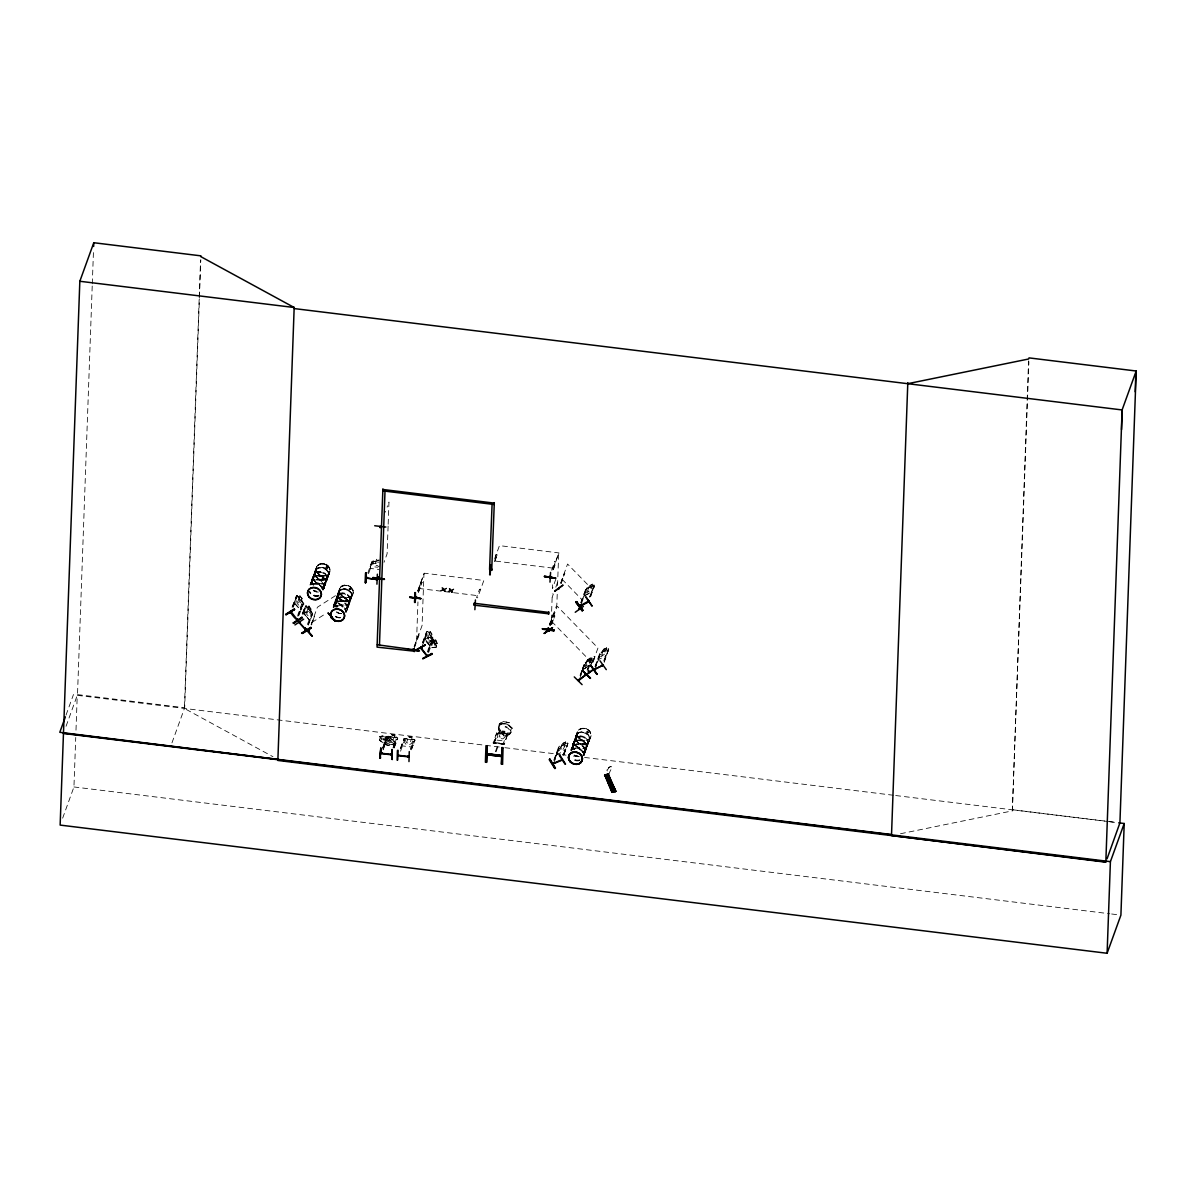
<?xml version="1.0" encoding="UTF-8"?>
<svg xmlns="http://www.w3.org/2000/svg" width="1196" height="1196" viewBox="0 0 1196 1196"><rect width="100%" height="100%" fill="white"/><g stroke="black" fill="none" stroke-linecap="round" stroke-linejoin="round"><path stroke-width="0.75" stroke-dasharray="5 3.75" d="M427.914 631.518L433.371 639.711C432.862 648.247 427.555 645.646 425.043 639.113L425.163 636.332M385.052 744.241L388.102 745.557L395.308 743.105L388.087 745.631C378.818 741.206 374.841 738.067 388.207 736.228L390.763 736.631L391.346 734.568L395.009 735.106L391.346 734.568M379.595 736.766L381.883 738.41L381.046 739.457L384.977 742.492L388.207 743.269L391.077 742.297L390.913 740.488L386.981 737.469L384.738 737.439L382.675 735.63L379.595 736.766L381.703 738.276M395.009 735.002L394.172 737.035C403.515 737.738 381.389 735.66 388.595 736.781L394.261 741.131M388.595 736.885L386.757 736.691L382.6 748.098M384.933 741.819L385.396 743.822L393.992 744.839L395.921 743.135M387.28 738.38L386.278 737.917L387.28 738.38L381.763 753.63M390.658 736.557L388.715 736.93L387.444 740.444L388.73 742.163L392.139 742.567L394.516 741.281L395.786 737.783L394.187 736.93M393.992 744.839L385.501 743.673M396.19 739.442L397.207 739.218L396.19 739.442L393.125 747.919M394.142 747.694L397.745 738.082L396.624 737.229M402.14 743.927L402.589 745.93L411.185 746.947L413.128 745.123L411.2 746.842M400.406 748.846L403.964 738.784L407.866 738.56L405.907 739.038L404.637 742.537L405.922 744.256L409.346 744.674L411.723 743.389L412.994 739.875L411.379 739.038L412.201 737.11L408.554 736.676L407.971 738.739M404.487 740.145L403.486 740.025L404.487 740.145L399.569 754.048M411.529 739.098L413.891 739.382L403.964 738.904M413.397 741.55L414.414 741.326L413.397 741.55L410.931 748.322M62.655 818.154L73.943 786.953L75.737 737.469M75.991 730.143L77.247 695.325L503.008 747.455M66.049 726.271L77.501 694.607L92.227 285.68M92.301 283.811L93.438 252.072M199.149 299.523L184.408 708.451L272.972 756.709M199.209 297.654L200.554 260.309M171.97 742.836L184.677 707.733L199.403 298.806M199.463 296.937L200.808 259.592M370.177 566.47L370.625 568.474L379.162 569.46M370.745 568.429L370.312 566.366L372.001 561.328L376.007 561.298L376.591 559.235L380.238 559.788M373.406 560.804L372.106 561.477M375.903 561.223L373.944 561.597L372.674 565.095L373.959 566.814L377.383 567.233L379.76 565.962M388.102 526.061L387.1 553.808L384.036 562.284M388.162 524.222L388.969 502.021L387.115 507.104M416.567 640.742L417.957 601.902M443.238 589.314C436.779 592.17 446.362 590.405 441.967 587.58L443.821 589.598L446.557 588.148L443.836 589.045M441.668 590.704L443.567 589.673L440.816 590.6M443.223 589.852L441.967 587.58M443.821 589.598L442.864 587.699M444.165 589.404C447.857 594.233 441.13 588.253 446.557 588.148M443.567 589.673L444.538 591.601L443.552 590.211M450.473 590.196C444.03 593.067 453.598 591.302 449.203 588.477L451.056 590.48L453.792 589.03L451.086 589.942M448.904 591.586L450.802 590.555L448.052 591.482M450.458 590.734L449.203 588.477M451.056 590.48L450.1 588.582M451.415 590.301C455.093 595.13 448.365 589.135 453.792 589.03M450.802 590.555L451.789 592.483L450.787 591.093M493.544 742.611L494.337 742.208M493.574 742.118L493.35 743.105L496.699 733.178L497.7 733.298L494.142 742.716M496.699 733.178L497.7 733.641M503.486 743.329C502.933 745.93 502.783 742.073 504.488 743.508M503.262 744.331L503.247 743.359M506.611 734.389L507.612 734.852L506.611 734.389L503.038 744.241M551.326 620.036L551.565 613.055M551.64 611.32L552.268 593.799M552.597 584.784L552.462 588.462L556.753 576.592M557.216 594.307L556.843 604.787L549.353 625.478M557.53 585.591L558.711 552.986L552.986 568.788M900.513 833.732L1012.354 810.873L1028.56 360.863M1012.354 810.873L1028.904 361.626M436.585 645.705L436.51 647.051L431.98 647.574L429.962 646.617M372.524 562.673L371.522 562.539L372.524 562.673L367.621 576.218M418.764 633.895L414.04 646.946M420.947 583.887L420.588 582.975L418.585 590.42M421.979 582.587L420.992 582.123L421.979 582.587L418.436 592.394M479.491 589.284L480.493 589.748L479.491 589.284L476.516 597.776M496.101 554.57L497.102 555.034L496.101 554.57L494.92 557.829M553.344 569.715L555.706 563.181L554.615 561.731L555.602 562.195M553.524 613.174L549.383 624.611M509.242 722.623L504.144 721.771L499.405 723.61L498.239 728.095L501.229 732.445L506.656 734.18L511.32 732.326L512.322 728.17M609.138 767.174C606.088 770.583 613.249 763.287 610.857 768.146A2.527 1.061 -23.3 0 1 610.618 770.03L608.42 775.187M496.041 751.85L498.956 743.718M512.307 728.185L507.373 723.595L501.722 723.625L498.373 727.078L499.629 732.625M379.386 739.995L379.73 739.023M498.926 727.975L499.973 723.894M310.242 584.44L312.918 580.314M311.633 580.613L312.096 578.894M313.457 575.112L313.203 578.505M313.113 576.995L313.502 575.485L310.945 582.587M314.638 572.794L315.026 571.269L313.741 574.798M317.927 572.839L319.003 572.645M318.33 572.54L318.794 573.347M319.108 573.183L318.061 573.243M326.03 567.098L326.134 568.085M326.971 567.936L326.403 566.934M322.008 579.746L323.279 579.178M323.623 579.97L323.548 579.208M327.973 567.427L327.42 568.459L326.074 567.771M328.033 567.741L326.359 567.248M324.011 587.969L326.568 580.882A7.071 5.965 19.9 0 1 314.727 581.6A7.071 5.965 19.9 0 1 318.824 572.107A7.071 5.965 19.9 0 1 326.568 580.882L324.026 587.969L324.4 586.474M324.056 588.372L324.31 584.964M325.417 584.575L325.88 582.856M326.822 580.18L328.093 576.666A7.071 5.965 19.9 0 1 316.252 577.384A7.071 5.965 19.9 0 1 320.349 567.891A7.071 5.965 19.9 0 1 328.093 576.666L326.837 580.18A7.071 5.965 19.9 0 0 319.078 571.404A7.071 5.965 19.9 0 0 314.982 580.897A7.071 5.965 19.9 0 0 326.822 580.18L327.121 577.175M328.347 575.964L329.618 572.436A7.086 5.98 19.9 0 1 317.762 573.183A7.086 5.98 19.9 0 1 321.874 563.66C330.081 561.956 333.699 575.784 324.295 576.083C316.073 577.608 312.41 563.929 321.844 563.57A7.086 5.98 19.9 0 1 329.633 572.465L328.362 575.979A7.086 5.98 19.9 0 0 320.603 567.173A7.086 5.98 19.9 0 0 316.492 576.696A7.086 5.98 19.9 0 0 328.362 575.979L328.751 574.484M328.362 576.263A7.176 6.07 19.9 0 0 320.498 567.338A7.176 6.07 19.9 0 0 316.327 576.98A7.176 6.07 19.9 0 0 328.362 576.263L328.661 572.974L328.721 574.588M333.475 606.342L333.834 604.458M334.91 603.816L335.284 600.452M336.644 596.669L336.39 600.063M336.3 598.553L336.689 597.043L334.133 604.144L334.925 602.874M337.81 594.337L339.26 590.869M340.426 587.251C345.435 581.271 357.2 588.761 352.087 595.488C347.109 601.498 335.299 594.008 340.411 587.266M339.201 590.181L339.589 588.641M337.167 606.985L337.227 606.043L337.99 606.611M344.986 608.809A7.071 5.965 19.9 0 0 348.051 600.571A7.071 5.965 19.9 0 0 338.034 597.686A7.071 5.965 19.9 0 0 336.719 606.447L337.721 606.118M341.219 594.233L341.772 593.978M341.473 594.158L342.116 594.95M344.882 600.661L344.822 601.409M345.42 601.558L345.151 600.631L346.003 601.588M346.302 601.409L346.377 600.586M346.81 601.528L346.691 601.738M351.161 589.523L350.443 588.402M346.362 611.335L347.588 608.031M347.244 609.915L347.632 608.375M348.604 606.133L349.068 604.414M350.413 600.243L350.024 601.752A7.071 5.965 19.9 0 1 338.169 602.455A7.071 5.965 19.9 0 1 342.265 592.962A7.071 5.965 19.9 0 1 350.009 601.738L351.28 598.224A7.071 5.965 19.9 0 0 343.536 589.449A7.071 5.965 19.9 0 0 339.44 598.942A7.071 5.965 19.9 0 0 351.28 598.224L350.488 599.51M351.938 596.042L349.307 600.512M572.72 745.9L571.374 750.894M571.269 749.369L571.643 747.5M572.63 745.213L573.078 743.493M574.095 741.58L575.545 738.111M575.979 735.495L575.71 738.889M575.62 737.379L576.009 735.869L574.738 739.382L576.024 735.884M577.369 731.668C574.14 740.07 589.688 744.689 591.153 735.615C591.661 726.57 576.158 725.464 576.263 735.181L577.563 731.668M580.03 737.887L579.312 737.02M579.791 737.095L579.91 737.992L579.043 737.633M587.027 731.698L587.116 732.67M587.221 731.952L587.43 732.475M585.382 751.073L584.994 752.583L587.565 745.467A7.071 5.965 19.9 0 0 579.806 736.691A7.071 5.965 19.9 0 0 575.71 746.184A7.071 5.965 19.9 0 0 587.565 745.467M585.397 751.073L583.947 754.541A7.071 5.965 19.9 0 0 579.701 744.794A7.071 5.965 19.9 0 0 571.374 750.983M586.862 747.44L586.414 749.159L586.219 744.196M588.208 743.284L586.773 746.753M66.019 715.118L73.494 694.487M292.078 607.179L296.07 596.819L296.713 597.552L293.035 607.732M292.377 606.985L296.488 595.743L297.595 595.847M296.608 595.668L294.724 603.472L300.256 609.751L301.841 608.734L300.256 609.751M293.349 606.223L296.713 597.552M301.437 600.332L302.394 602.291L301.123 605.804L299.404 605.968L297.206 603.472L296.563 600.631L297.834 597.133L299.239 597.836L299.867 595.817L302.229 598.478C298.91 599.884 313.068 614.983 297.58 595.862L296.563 595.862M300.196 596.714L301.616 598.329M301.347 600.392L302.125 598.449M297.819 616.134C297.251 612.771 304.472 603.517 302.11 604.279M298.118 615.955L302.409 604.085M299.075 615.178L303.485 603.696L301.751 608.794M310.048 585.053L310.676 583.289L310.287 584.784A7.071 5.965 19.9 0 1 319.586 580.509A7.071 5.965 19.9 0 1 322.92 590.002L324.026 588.417M315.281 570.597L316.581 567.068M302.229 613.907L304.995 606.94L305.638 607.673L303.171 614.46M302.528 613.712L305.443 605.849L306.535 606.073C308.792 610.678 308.433 602.186 311.139 608.6L310.033 615.925L308.329 616.09L306.131 613.578L305.503 610.737L306.774 607.239L308.179 607.957M303.799 610.902L305.608 605.909M302.887 614.639L305.638 607.673M318.809 572.869L318.674 573.034M308.075 608.017L308.792 605.924M310.272 610.513L310.945 608.644L308.703 605.983M326.493 566.65L327.345 567.995M307.357 624.566L311.334 614.206L311.977 614.938L308 625.299M308.299 625.119L312.47 613.757M312.634 613.787L310.646 618.93M323.757 588.671L322.95 589.942M311.08 624.671L317.389 607.239L340.157 592.663L334.895 607.359M311.334 624.955L314.428 616.269L311.722 624.716M333.236 606.611L333.863 604.847L333.49 606.342A7.071 5.965 19.9 0 1 342.774 602.051A7.071 5.965 19.9 0 1 346.107 611.56M336.928 596.356L338.199 592.857M338.468 592.155L339.754 588.626M334.641 607.075L336.809 601.932L335.284 607.105M346.078 601.663L346.526 600.885M346.317 611.978L346.945 610.229L346.152 611.5M347.214 609.526L349.755 602.44A7.086 5.98 19.9 0 0 341.996 593.65A7.086 5.98 19.9 0 0 337.9 603.158A7.086 5.98 19.9 0 0 349.77 602.44M351.549 597.537A7.086 5.98 19.9 0 0 343.775 588.731A7.086 5.98 19.9 0 0 339.679 598.254A7.086 5.98 19.9 0 0 351.549 597.537L352.805 593.993A7.086 5.98 19.9 0 0 345.061 585.218A7.086 5.98 19.9 0 0 340.95 594.741A7.086 5.98 19.9 0 0 352.82 594.023M367.83 573.048L372.001 561.328M417.643 591.138L423.952 573.706L422.083 625.493L413.995 647.828M418.017 590.63L424.341 573.198L483.842 580.479L477.533 597.91M418.032 591.183L420.977 583.02M418.45 592.05L421.994 582.258M414.384 647.873L419.123 634.807M382.585 748.427L386.876 736.721M382.989 749.907L387.295 738.037M422.442 642.79L426.434 632.445L427.032 633.222L423.339 643.388M422.741 642.611L426.882 631.353L427.914 631.623M425.238 636.422L427.047 631.428M421.799 646.946L427.032 633.222M429.334 633.626L430.067 631.548L432.234 634.329L431.038 641.699L429.409 641.804L426.852 636.317L428.123 632.804L429.439 633.581L430.112 631.697M430.366 632.475L431.666 634.149M431.352 636.227L432.04 634.358L430.022 631.757M393.125 747.575L396.205 739.098M427.69 652.029C427.166 648.591 434.298 639.501 431.98 640.174M428.004 651.865L432.294 639.995M428.587 652.627L433.296 639.651L432.803 638.096M394.127 748.038L397.745 737.977M400.421 748.502L403.964 738.784M410.333 749.683L413.397 741.206M411.334 749.802L414.952 740.085L411.947 748.442M494.546 559.19L499.45 545.63L558.951 552.926L552.642 570.357M494.755 561.238L497.117 554.705M494.74 561.567L497.102 555.034M551.64 570.223L554.615 561.731M553.374 568.833L555.348 562.255L555.706 563.181M493.335 742.133L493.126 743.03L504.249 744.45L507.627 734.508M494.367 742.851L497.7 733.298M495.368 751.611L498.612 743.404M552.133 597.357L553.359 593.964M555.826 587.191L557.665 582.108M560.685 583.095L567.577 564.034L587.969 584.919L582.243 600.721M560.969 582.886L564.512 573.093L561.298 583.244M561.014 583.454L564.856 573.452M549.771 624.656L553.912 613.219M549.741 625.538L553.883 614.101M550.31 625.284L557.201 606.208L597.97 647.993L592.244 663.795M550.594 625.074L554.137 615.282L554.824 615.985L551.864 624.163M551.58 624.357L554.824 615.985M583.902 595.982L591.078 592.513L594.606 585.083L586.668 588.402L583.723 594.681M580.778 602.679L585.532 589.643M581.002 602.978L585.905 590.39L585.293 591.108M581.211 604.249L586.115 590.689M585.636 589.628L592.439 583.977L591.646 589.329L586.773 593.007L585.801 592.259L587.072 588.761L588.806 587.371M589.583 596.879L594.098 586.279L590.63 596.759M589.807 597.178L594.322 586.593M590.42 596.46L594.606 585.083M580.03 675.456L581.884 670.373M582.347 669.147L584.171 663.989L587.998 659.459M582.452 669.072L585.248 662.808M580.314 675.725L582.153 670.642M582.766 668.953L584.44 664.737M579.806 678.566L581.645 673.483M582.258 671.793C580.613 671.644 591.003 652.523 589.523 659.579L591.9 658.204M589.568 658.263L587.774 660.087M590.316 657.576L589.553 659.37M553.778 760.282L558.577 747.141L567.143 743.09L564.975 744.047L565.723 741.969L562.628 743.389L558.891 749.967L559.922 750.819L562.882 749.578L566.261 743.912L564.916 743.957M589.239 662.629L590.51 659.116L589.434 659.489M554.585 758.892L558.951 748.053L558.278 748.726M587.101 670.044L588.94 664.961M589.553 663.272L591.497 659.325L590.54 662.988M554.645 759.923L558.951 748.053M553.613 763.616L559.145 748.367M587.371 670.313L591.915 658.024L590.091 663.077M588.088 669.76L589.927 664.677M591.557 663.077L594.203 656.35L594.89 657.053L592.528 663.586M591.258 664.513L594.203 656.35M563.062 743.404L564.961 742.611M562.957 755.005L567.502 744.48L563.406 756.649M594.995 666.456L599.779 653.3L598.194 659.848M563.152 755.319L567.696 744.779M595.219 666.755L600.123 654.167L599.51 654.885M563.824 754.646L568.025 743.284L567.024 743.075M595.832 666.037L600.123 654.167M594.816 669.73L600.347 654.466M606.536 647.858L605.864 649.727L607.149 649.607L605.879 653.106L600.99 656.783L600.033 656.036L601.304 652.538L603.636 649.264L606.731 647.843L603.636 649.264M603.711 649.279L602.963 651.132M604.1 649.338L605.924 648.426M605.924 649.832L606.656 647.739M603.801 660.64L608.316 650.056L604.025 660.94M604.025 661.926L608.764 648.77L599.764 653.42L600.9 652.179M604.249 662.225L608.839 648.86M583.618 744.525L582.721 743.523M584.126 755.02L584.739 753.256M587.819 744.764A7.071 5.965 19.9 0 0 580.06 735.989A7.071 5.965 19.9 0 0 575.964 745.482A7.071 5.965 19.9 0 0 587.819 744.764L589.09 741.266A7.071 5.965 19.9 0 0 581.331 732.49A7.071 5.965 19.9 0 0 577.234 741.983A7.071 5.965 19.9 0 0 589.09 741.266M590.6 737.02L589.359 740.563A7.071 5.965 19.9 0 1 577.489 741.281A7.071 5.965 19.9 0 1 581.585 731.788A7.071 5.965 19.9 0 1 589.344 740.563L589.643 737.558M507.224 735.271L503.979 735.256C488.491 727.138 511.559 741.296 510.064 731.698M509.87 733.955L510.901 731.653L509.107 727.901L505.37 726.331M497.102 747.246L497.685 747.5M316.073 569.311L314.727 574.304M314.548 573.527L313.502 575.067L315.729 572.525M312.036 579.073L312.948 577.548M325.94 567.143L327.405 566.994M326.329 567.308L326.344 567.756M322.457 578.61L321.634 579.866M322.068 578.924L322.307 579.806M327.3 577.952L328.362 576.427A7.176 6.07 19.9 0 0 320.408 567.547A7.176 6.07 19.9 0 0 316.252 577.205A7.176 6.07 19.9 0 0 328.287 576.472M325.775 582.168L326.613 580.822M325.476 584.41L323.294 587.027M336.674 596.61L340.411 593.41M336.898 596.415L337.735 595.085M335.224 600.631C337.302 595.802 344.388 595.997 347.348 599.869M333.848 604.399L336.091 601.872M349.127 588.686L349.785 588.432M344.777 600.691L346.421 600.392M348.963 603.711L349.8 602.38M349.172 603.546L350.323 598.733M347.752 607.493L348.664 605.953M575.994 735.435L577.07 733.91M573.019 743.658L575.201 741.042L580.389 740.085M573.048 743.673L576.786 740.324M586.922 731.728L588.312 731.294M582.915 743.792L583.155 744.286M584.575 744.465L582.721 744.361M588.297 742.537L589.778 739.412L589.105 736.063M585.547 750.52L586.474 748.995L584.291 751.611M597.94 658.458L598.12 659.758L605.296 656.29L607.015 653.898M564.392 750.61C570.522 744.226 556.155 758.488 556.723 752.284M499.48 732.759L498.044 726.884L501.752 723.625M504.368 743.822L493.365 742.671M559.758 746.11L558.487 747.156M317.269 565.723L318.51 564.647M315.894 569.46L317.254 568.324M312.963 577.519L314.249 576.621M312.904 577.698L317.553 575.396M311.558 581.45L314.399 579.641M326.119 578.954L327.48 577.817M324.609 583.155L326.852 580.628L326.598 575.68M339.081 591.018L340.441 589.867M337.691 595.145L338.916 594.083M336.091 599.256L337.407 598.015M334.581 606.073L333.221 607.224A7.176 6.07 19.9 0 1 343.088 606.611M337.765 606.94L337.541 606.312M347.782 604.713L349.142 603.576M346.481 608.585L347.797 607.329M578.131 732.969L576.876 734.045L579.731 732.236M575.366 738.261L576.726 737.125M572.54 746.05L575.396 744.226M588.791 732.67L587.58 732.999L586.967 731.907M571.15 750.191L572.391 749.13L571.015 750.251A7.176 6.07 19.9 0 1 579.253 748.756A7.176 6.07 19.9 0 1 583.887 755.513M588.477 742.402L585.621 744.226M586.952 746.618L584.096 748.427M584.126 754.392L582.886 755.468A7.176 6.07 19.9 0 0 580.703 744.764A7.176 6.07 19.9 0 0 571.344 750.744M585.173 662.763L591.228 658.069M591.766 659.594L590.779 659.878M587.4 665.125L584.964 666.994L584.201 666.486M582.392 670.313L588.477 665.604M584.934 668.519L588.611 665.709M609.362 767.129L610.782 766.501M554.137 615.282L554.54 616.194M594.89 657.053L593.919 656.544M430.097 645.526L431.577 644.599M297.49 595.922L299.149 597.895M299.867 595.817L302.229 598.478M294.724 603.472L294.784 600.706M310.811 618.825L309.166 619.872L303.784 612.92M311.872 622.503L325.536 613.742M306.43 606.028L312.47 613.892L310.467 610.483M303.62 610.887L303.754 613.578L309.256 619.812M311.334 614.206L311.678 615.133M425.043 639.113L430.231 645.616M436.66 645.735L431.906 637.005L433.057 637.991M433.296 639.636L432.1 641.519L429.11 639.606L432.055 642.297L431.831 645.421L432.713 642.91L435.568 644.808L432.773 642.132L433.475 639.651M434.028 640.279L435.807 639.995L437.332 643.343L435.703 640.039L434.028 640.398L432.713 638.799L429.588 639.232L429.02 641.086L430.455 644.21L432.548 645.705L435.673 645.272L435.464 643.523L437.228 643.239M429.932 646.707L426.329 638.843L427.525 637.573L431.995 636.945M435.568 643.627L437.332 643.343M444.15 589.942L446.527 588.686M451.385 590.839L453.777 589.568M507.343 735.271L509.885 733.925M501.797 724.029L507.074 723.984L511.454 728.125L510.557 731.817L506.431 733.432L501.587 731.877L498.926 727.96M591.706 586.055L593.784 584.964M585.397 595.189L590.959 592.394L592.782 590.136M499.405 723.61L503.95 721.367L509.152 722.803L504.009 721.427M317.164 568.369L318.749 567.637M315.639 572.585L317.224 571.852M322.187 579.073L322.995 579.118M312.874 583.842L311.289 584.575A7.176 6.07 19.9 0 1 322.815 589.314M324.639 579.626L326.224 578.894M323.114 583.842L324.699 583.11M321.724 587.759L323.369 586.862M341.697 586.204L345.031 585.158M340.352 589.927L341.936 589.194M349.935 588.372L349.636 589.449M350.697 589.479L349.725 589.553M349.172 589.105L350.817 589.778M337.332 598.164L340.681 597.118L344.343 597.746M336.001 601.917L337.586 601.184M334.476 606.133L336.061 605.4M346.466 601.782L345.569 601.648M336.495 607.075A7.071 5.965 19.9 0 1 337.81 598.314A7.071 5.965 19.9 0 1 347.827 601.184L349.411 600.452M346.302 605.4L347.887 604.668M344.911 609.317L346.541 608.42M587.729 731.399L587.341 732.341L588.297 732.505M576.621 737.17L578.206 736.437M582.9 743.359L583.977 743.284M572.286 749.174L573.871 748.442M582.856 744.57L584.156 744.51M584.351 751.447L582.706 752.344A7.101 5.995 19.9 0 0 586.01 744.495A7.101 5.995 19.9 0 0 576.726 740.683A7.101 5.995 19.9 0 0 573.377 748.457L572.69 745.063M565.723 741.969L559.728 746.065M303.754 612.935L310.87 610.857M506.984 724.029L511.499 728.185M315.729 575.889C319.885 574.424 324.893 576.95 325.731 581.376M321.649 579.552L323.07 580.329M341.981 594.905L341.204 594.472M347.483 597.611L349.247 597.282M576.726 740.503L580.329 740.249L583.783 741.67M584.052 744.914L583.289 744.869M427.48 637.737L432.025 637.064M436.615 647.006L432.025 647.679L429.857 646.677M591.183 658.159L592.005 658.114M504.039 744.42L493.245 742.716M317.493 575.59L321.141 576.218M346.003 601.932L344.911 601.334M583.738 743.299L584.201 743.957M495.727 561.118L553.434 568.175M379.371 559.967L376.949 560.326L379.147 560.595M379.192 562.24L375.783 561.821L374.512 565.319L377.921 565.738M371.358 563.077L378.564 563.989M441.952 588.118L442.849 588.238M449.188 589.015L450.085 589.12M444.568 591.063L445.465 591.168M451.804 591.945L452.701 592.05M418.809 588.447L478.325 595.728M494.516 742.447L503.187 743.508M77.501 694.607L184.677 707.733M1012.758 809.767L1116.227 822.429M504.862 747.679L560.431 754.482M562.284 754.706L565.992 755.169M573.392 756.066L582.661 757.203M584.515 757.427L893.846 795.31M895.699 795.534L1107.72 821.488M1109.544 821.712L1116.885 822.609M73.943 786.953L1109.798 913.774M1111.652 913.998L1119.052 914.91M385.605 511.29L385.575 512.157M607.942 648.815L608.719 648.935M305.518 605.968L306.445 606.133M567.083 743.165L567.906 743.359M323.682 563.705L328.481 566.336M584.68 728.289L586.474 728.812M580.329 740.279L582.138 740.802M501.259 732.43L506.67 734.165M505.011 726.944L508.464 728.394L510.049 731.758M320.648 575.44L317.643 573.318A7.101 5.995 19.9 0 1 321.814 563.794A7.101 5.995 19.9 0 1 329.603 572.6A7.101 5.995 19.9 0 1 317.702 573.318M321.156 576.188L324.161 578.311M322.935 578.759L323.264 579.522M388.521 736.945L394.142 741.266M379.386 739.89L385.142 744.301M413.831 739.322L414.952 740.189L413.816 739.427M583.842 741.505L585.158 742.895M346.048 598.478L348.35 601.319L348.978 604.563M562.06 579.283L582.437 600.168M551.685 621.471L592.439 663.242M310.855 610.872L312.619 613.802M294.814 603.412L300.375 609.676M303.844 613.518L309.226 619.692M426.12 632.624L426.718 633.387M585.218 742.731L586.728 745.975M577.638 736.452L578.64 737.917M335.538 605.266L336.465 606.895M394.142 741.161L395.293 743.209M607.404 770.972L607.344 770.837A2.527 1.061 -23.3 0 1 608.54 768.714M587.58 740.264L588.253 743.583M584.754 748.053L585.442 751.372M583.244 752.269L583.917 755.573M575.665 738.739L576.248 740.399M574.14 742.955L574.738 744.6M572.764 746.693L573.333 748.292M352.671 589.344L353.239 590.944M351.295 593.022L351.893 594.666M349.785 597.238L350.368 598.882M348.425 601.169L349.008 604.563M346.96 605.012L347.632 608.33M346.018 610.872L345.435 609.227L345.973 610.812M337.87 595.713L338.453 597.357M328.108 571.464L328.706 573.123M336.345 599.914L336.928 601.573M334.97 603.651L335.463 605.415M323.772 583.469L324.355 585.113M322.247 587.67L322.83 589.329M314.683 574.155L315.266 575.799M313.158 578.356L313.741 580.015M311.782 582.093L313.352 585.173A7.086 5.98 19.9 0 1 314.757 576.367A7.086 5.98 19.9 0 1 324.789 579.253A7.086 5.98 19.9 0 1 321.709 587.52M385.067 741.714L385.501 743.777M556.663 752.194L557.022 753.749M298.851 597.267L300.719 609.452M588.118 741.774L588.208 743.389M585.307 749.548L585.382 751.178M583.768 753.764L583.842 755.379M576.995 733.238L577.085 734.852M574.05 741.281L574.185 743.105M351.848 594.517L351.983 596.341M337.765 594.038L337.915 595.862M334.895 602.022L334.985 603.651M333.43 606.043L333.52 607.673A7.176 6.07 19.9 0 1 342.011 601.424A7.176 6.07 19.9 0 1 346.287 611.38M325.79 581.211L325.82 583.005M311.693 580.464L311.722 582.273M313.531 584.889A7.071 5.965 19.9 0 1 315.37 575.904A7.071 5.965 19.9 0 1 325.372 580.015A7.071 5.965 19.9 0 1 320.065 587.58M318.779 595.817A7.176 6.07 19.9 0 1 309.39 591.96M311.229 584.799A7.176 6.07 19.9 0 1 322.741 589.523M318.644 595.967A7.071 5.965 19.9 0 1 309.405 592.17M312.754 584.41A7.071 5.965 19.9 0 1 322.531 589.778M312.335 584.082A7.071 5.965 19.9 0 1 315.669 576.337A7.071 5.965 19.9 0 1 324.908 580.135A7.071 5.965 19.9 0 1 321.575 587.879M310.272 584.545A7.176 6.07 19.9 0 1 319.706 580.165A7.176 6.07 19.9 0 1 323.099 589.822M316.701 591.826A7.176 6.07 19.9 0 1 313.262 590.42M318.898 595.264A7.071 5.965 19.9 0 1 309.659 591.467M311.468 584.425A7.071 5.965 19.9 0 1 322.785 589.075M318.435 592.08A7.071 5.965 19.9 0 1 313.247 590.585M318.854 595.593A7.176 6.07 19.9 0 1 309.465 591.736M310.347 584.321A7.176 6.07 19.9 0 1 319.795 579.955A7.176 6.07 19.9 0 1 323.174 589.598M316.791 591.616A7.176 6.07 19.9 0 1 313.352 590.196M310.556 584.096A7.071 5.965 19.9 0 1 319.84 579.791A7.071 5.965 19.9 0 1 323.174 589.299M316.88 591.273A7.071 5.965 19.9 0 1 315.116 590.764M574.424 749.743A7.071 5.965 19.9 0 1 575.754 740.982A7.071 5.965 19.9 0 1 585.756 743.867A7.071 5.965 19.9 0 1 582.691 752.105M574.529 749.473A7.071 5.965 19.9 0 1 575.844 740.728A7.071 5.965 19.9 0 1 585.846 743.598A7.071 5.965 19.9 0 1 582.781 751.85M579.626 760.566A7.071 5.965 19.9 0 1 572.705 759.385M570.985 750.774A7.071 5.965 19.9 0 1 579.043 749.294A7.071 5.965 19.9 0 1 583.603 755.962M573.318 748.681A7.071 5.965 19.9 0 1 576.666 740.922A7.071 5.965 19.9 0 1 585.905 744.719A7.071 5.965 19.9 0 1 582.557 752.478M577.698 756.41A7.176 6.07 19.9 0 1 574.259 755.005M579.896 759.849A7.071 5.965 19.9 0 1 572.959 758.683M571.24 750.071A7.071 5.965 19.9 0 1 579.298 748.591A7.071 5.965 19.9 0 1 583.857 755.259M579.432 756.664A7.071 5.965 19.9 0 1 574.23 755.169M579.851 760.193A7.176 6.07 19.9 0 1 572.809 758.997M571.628 750.281A7.071 5.965 19.9 0 1 580.822 744.39A7.071 5.965 19.9 0 1 582.945 754.93M577.877 755.857A7.071 5.965 19.9 0 1 576.098 755.349M336.629 606.686A7.086 5.98 19.9 0 1 337.945 597.925A7.086 5.98 19.9 0 1 347.976 600.796A7.086 5.98 19.9 0 1 344.897 609.063M340.098 617.839A7.071 5.965 19.9 0 1 333.564 615.148M334.402 606.686A7.071 5.965 19.9 0 1 342.863 607.149M345.181 609.766A7.071 5.965 19.9 0 1 345.719 611.335M340.217 617.689A7.176 6.07 19.9 0 1 333.564 614.968M333.176 607.433A7.176 6.07 19.9 0 1 343.013 606.835M345.36 609.497A7.176 6.07 19.9 0 1 345.928 611.081M347.827 601.184A7.071 5.965 19.9 0 1 344.762 609.437M336.554 606.85A7.101 5.995 19.9 0 1 337.885 598.075A7.101 5.995 19.9 0 1 347.931 600.96A7.101 5.995 19.9 0 1 344.852 609.242M341.727 613.488A7.176 6.07 19.9 0 1 336.45 611.963M340.292 617.48A7.176 6.07 19.9 0 1 333.654 614.744M344.448 607.822A7.176 6.07 19.9 0 1 346.078 612.487M341.622 613.638A7.071 5.965 19.9 0 1 335.089 610.947M333.624 607.493A7.176 6.07 19.9 0 1 342.983 601.513A7.176 6.07 19.9 0 1 345.121 612.232M338.169 612.651A7.176 6.07 19.9 0 1 336.539 611.754M385.605 737.797L385.904 739.816L381.449 739.173L385.785 740.384C384.469 743.852 388.864 743.523 386.891 740.518L391.585 741.206L387.055 739.965L386.682 737.498L385.605 737.797M299.015 598.463L297.744 601.962L299.942 604.458L301.213 600.96L299.015 598.463M307.955 608.585L306.684 612.083L308.867 614.58L310.138 611.081L307.955 608.585M309.136 606.835L310.317 609.078L309.136 606.835M390.539 737.155L389.268 740.653L392.692 741.057L393.962 737.558L390.539 737.155M391.944 735.032L394.142 735.301L391.944 735.032M429.215 634.209L427.944 637.707L429.962 640.309L431.233 636.81L429.215 634.209M407.746 739.263L406.476 742.761L409.884 743.165L411.155 739.666L407.746 739.263M409.137 737.14L411.334 737.409L409.137 737.14M496.714 732.879L494.89 737.887L496.041 739.995L503.367 740.892L505.878 739.233L507.687 734.224L506.7 733.447L496.714 732.879M498.538 733.103L497.267 736.616L497.94 738.261L502.828 738.859L504.592 737.513L505.863 734L504.249 733.148L504.936 731.279L501.274 730.831L500.601 732.7L498.538 733.103M500.362 733.327L499.106 736.841L502.769 737.289L504.024 733.776L500.362 733.327M501.767 731.219L504.219 731.518L501.767 731.219M588.582 587.998L587.326 591.512L590.136 590.091L591.407 586.593L588.582 587.998M589.882 585.562L591.691 584.65L589.882 585.562M586.773 661.986L585.517 665.484L587.939 663.63L589.209 660.117L586.773 661.986M561.746 745.811L560.476 749.309L563.421 748.083L564.691 744.57L561.746 745.811M602.814 651.775L601.543 655.273L604.369 653.868L605.625 650.355L602.814 651.775M571.658 747.889L571.03 749.638L571.673 747.889M574.484 740.1L571.912 747.171L574.499 740.1M382.481 736.258L380.627 736.885L383.183 736.811L382.481 736.258M385.441 737.977L382.585 738.949L386.517 741.969L389.388 741.012L385.441 737.977M433.475 640.473L430.351 640.907L431.786 644.031L434.91 643.598L433.475 640.473M435.673 640.757L436.6 642.775L435.673 640.757M314.727 581.405A7.176 6.07 19.9 0 0 326.762 580.688A7.176 6.07 19.9 0 0 318.884 571.763A7.176 6.07 19.9 0 0 314.727 581.405M317.658 573.512A7.071 5.965 19.9 0 0 329.498 572.794A7.071 5.965 19.9 0 0 321.754 564.019A7.071 5.965 19.9 0 0 317.658 573.512M314.802 581.196A7.176 6.07 19.9 0 0 326.852 580.464A7.176 6.07 19.9 0 0 318.973 571.553A7.176 6.07 19.9 0 0 314.802 581.196M575.799 745.781A7.176 6.07 19.9 0 0 587.834 745.048A7.176 6.07 19.9 0 0 579.955 736.138A7.176 6.07 19.9 0 0 575.799 745.781M578.774 737.738A7.071 5.965 19.9 0 0 590.615 737.02A7.071 5.965 19.9 0 0 582.871 728.244A7.071 5.965 19.9 0 0 578.774 737.738M578.64 738.111A7.071 5.965 19.9 0 0 590.495 737.394A7.071 5.965 19.9 0 0 582.736 728.603A7.071 5.965 19.9 0 0 578.64 738.111M577.234 741.789A7.176 6.07 19.9 0 0 589.284 741.057A7.176 6.07 19.9 0 0 581.405 732.146A7.176 6.07 19.9 0 0 577.234 741.789M337.915 602.963A7.176 6.07 19.9 0 0 349.95 602.231A7.176 6.07 19.9 0 0 342.071 593.321A7.176 6.07 19.9 0 0 337.915 602.963M340.83 595.07A7.071 5.965 19.9 0 0 352.685 594.352A7.071 5.965 19.9 0 0 344.926 585.577A7.071 5.965 19.9 0 0 340.83 595.07M339.44 598.762A7.176 6.07 19.9 0 0 351.475 598.03A7.176 6.07 19.9 0 0 343.596 589.105A7.176 6.07 19.9 0 0 339.44 598.762M337.99 602.754A7.176 6.07 19.9 0 0 350.024 602.022A7.176 6.07 19.9 0 0 342.161 593.096A7.176 6.07 19.9 0 0 337.99 602.754M339.514 598.538A7.176 6.07 19.9 0 0 351.549 597.806A7.176 6.07 19.9 0 0 343.671 588.895A7.176 6.07 19.9 0 0 339.514 598.538"/><path stroke-width="1.5" d="M1118.708 822.833L1124.21 823.506L1120.906 915.134L1107.107 953.272L60.144 825.091L79.833 281.269L93.781 242.728L200.943 255.854L200.689 256.572L294.171 307.507L294.141 308.568L1122.102 409.944L1136.2 371.014L1029.038 357.888L1028.635 358.994L907.764 383.692M1121.549 429.603L1122.102 409.944L1105.837 861.823L277.861 760.447L294.171 307.507M1135.243 391.795L1135.796 372.12M379.865 758.115L380.881 748.158L379.865 758.115L380.597 757.875M380.343 758.129L380.702 748.412M381.853 752.628L381.659 753.181M382.032 752.912L381.763 753.301M392.258 759.595L392.064 749.473L391.765 759.191M397.132 760.193L397.431 750.475M398.851 755.289L397.849 755.274M407.986 756.859L408.195 755.812L407.866 756.889L409.002 756.59M408.853 756.545L408.972 755.917M409.271 751.581L408.972 761.583M487.026 746.155L486.548 762.181M487.191 746.274L486.637 762.36L485.397 762.211L485.95 746.095L487.415 745.631M502.111 747.425L501.333 764.139L502.499 764.199M502.574 764.304L503.038 748.128L502.096 747.919L501.543 764.005M93.647 246.466L93.781 242.728M414.414 651.207L377.054 647.126L382.899 488.985M414.235 651.685L414.489 649.323M548.77 613.802L474.214 605.161L474.453 602.799M494.307 502.619L491.735 569.73L489.568 569.46L492.079 504.249M486.907 754.646L486.981 753.644L501.662 755.453L501.602 756.56L486.936 754.721L501.617 756.44M548.59 614.281L548.829 611.904M907.809 382.63L891.498 835.57L1105.822 862.196M1107.107 953.272L1110.411 861.643L1124.21 823.506M1136.2 371.014L1119.919 822.893L1107.062 858.758M366.2 572.779L365.662 582.796L366.036 573.004M365.109 582.691L365.528 572.974M365.662 582.796L366.17 572.779M377.024 579.537L365.871 578.116L367.008 577.922M367.202 577.369L366.873 578.341L365.916 577.728M374.707 525.747L385.889 527.047M384.095 578.879C349.426 575.799 407.746 582.527 372.943 577.459M377.353 574.2L376.934 584.186M380.762 526.823L380.044 527.526L379.999 526.494M380.478 526.494L380.433 527.466L380.089 526.434M378.698 577.623L378.22 578.445L378.37 577.668M378.848 576.95L378.609 578.49L378.923 577.743M409.69 597.432L420.962 598.538L409.794 597.073M407.821 649.428C418.45 651.536 427.645 651.446 407.821 649.533M415.221 602.066L414.519 602.306L414.997 592.573M415.012 598.314L415.475 599.226L415.67 597.611M415.475 592.618C413.607 612.995 416.791 596.385 414.937 592.603M413.412 649.458L413.158 649.084M416.567 596.834C416.148 598.209 415.55 597.746 416.731 597.118M474.872 609.691L475.425 599.958M490.196 574.738L490.764 564.811L489.627 574.753L490.345 574.514M491.915 569.251L491.481 569.834M544.449 576.711L555.602 578.146L544.554 576.367M542.565 629.216C577.758 634.194 519.004 625.344 553.748 630.232M549.383 576.831L549.114 576.562M548.112 628.648L547.962 629.41L548.202 627.87M550.205 577.13L550.429 576.906M548.545 627.975L547.932 629.275M549.996 582.138L550.579 572.421M553.703 630.681L553.853 629.829M575.246 612.262L583.394 606.387M384.006 579.208L372.838 577.847M542.58 628.812L553.838 629.918M308.867 631.458L309.106 630.965M331.785 616.882L331.202 617.779L331.367 616.568M580.598 605.998L579.731 606.447L588.895 601.797M589.09 601.229L587.924 602.336L588.567 601.453M549.099 630.845L548.456 630.098M588.462 671.33L589.165 672.601L589.583 671.614M413.921 649.428L413.592 650.176L413.831 648.636M290.464 611.993C290.299 612.337 296.219 620.918 297.804 619.603M297.535 620.081L290.912 611.545M299.598 621.546L299.149 622.518L299.299 621.741M306.012 628.902L305.518 629.649M305.503 629.784L306.669 629.5M413.652 649.981L413.951 648.755M420.618 647.993L427.002 656.185M420.723 647.23L421.485 648.352M427.63 655.558C426.673 654.78 426.18 656.903 427.585 655.318M547.947 628.528L548.411 629.44L548.68 628.707M65.406 716.838L59.8 732.311L277.891 759.385M286.023 614.789L294.605 609.377L286.083 614.445M290.673 611.44L290.269 612.382L290.374 611.619M290.957 613.085L291.405 612.113L291.256 612.89M294.605 609.377L285.979 614.669M293.274 622.653L293.558 623.415L302.154 617.988L301.87 617.226M296.787 618.975L297.086 618.78M294.949 624.91L303.649 619.169M297.311 619.648L297.744 619.379M299.837 621.666L299.807 623.116M299.897 622.503L300.331 622.234M310.825 627.437C283.153 644.749 329.408 616.852 302.483 633.491M304.771 628.005L312.171 636.018L304.816 627.96M308.987 630.905L308.523 631.697M308.882 632.101L309.36 631.249M310.781 627.75L311.08 628.109M331.232 617.719L331.531 616.598M335.149 621.053L327.988 612.905L335.269 621.202M382.825 490.868L494.247 504.503M385.007 491.137L379.461 645.033M380.044 527.526L380.193 526.748M366.32 577.145L366.305 577.638M376.112 578.505L376.785 579.611L377.233 578.655M376.232 578.415L376.007 579.507L377.039 579.208M376.785 579.611L377.009 578.52M378.459 576.906L378.16 578.236M378.953 577.07L378.713 578.401L378.654 577.414M377.293 644.764L414.309 649.787M414.952 598.314L415.67 596.819M415.176 598.434L414.922 598.987M415.341 597.701L415.789 596.729M413.128 649.234L413.173 649.981M416.178 650.146L425.298 644.928L416.283 649.817M380.866 753.63L381.076 752.538L380.747 753.6L391.795 754.826M420.573 648.008L421.037 647.051M421.276 647.186L421.186 648.636M421.575 648.561L421.725 647.769M432.145 654.197L422.771 658.652L431.891 653.823M390.883 753.794L390.778 754.811L391.002 753.704M391.78 753.809L391.555 754.9L392.004 753.929M422.771 658.652L431.891 653.42M398.014 750.281L397.73 759.983M398.283 754.646L398.148 755.065M409.211 756.036L408.883 756.919L398.059 755.678M474.289 603.89L474.274 604.384M475.275 604.458L473.84 604.862L475.066 603.995M474.932 605.027L475.29 604.13M490.779 569.266L490.689 570.283L490.913 569.176M491.571 570.372L491.676 569.281M548.949 577.309L549.413 576.337M550.19 576.442L549.936 578.087M550.414 576.562L549.741 578.281M555.602 578.146L544.479 576.173M562.673 585.248L554.839 591.033M559.309 587.774L559.025 588.97L558.861 587.954M544.3 633.476L552.477 627.631L544.389 633.147M562.972 585.158L554.72 591.347M548.74 629.903L548.231 630.74M548.979 629.993L549.398 631.279M552.477 627.631L544.255 633.357M576.532 601.618L575.904 602.201L582.198 610.842L582.826 610.274L576.472 601.663L582.811 610.289M579.776 605.37L579.447 606.118L588.866 600.93L588.163 601.708M578.849 608.644L579.073 609.497L579.611 608.57M579.896 606.372L579.806 605.415M579.611 605.968L580.419 605.056M580.703 605.909L580.583 605.101M582.751 610.334L576.457 601.678M591.93 605.968L586.115 597.043M574.274 676.906L582.078 684.635M549.816 759.086L555.318 768.325L549.816 759.086L549.188 759.624L554.839 768.565L555.497 768.026M578.401 679.851L578.58 680.315M578.954 679.418L579.342 679.806M578.595 680.793L579.118 679.448M582.273 670.807L590.555 678.162L582.437 670.478M552.791 762.973L552.447 763.706L562.075 759.684M552.956 763.422L553.464 762.704M586.354 674.843L585.532 675.396L585.457 674.439M593.53 669.267L585.218 675.426L593.515 669.64M586.175 674.021L585.696 675.411M585.173 675.202L586.264 673.961M586.533 674.23L578.46 680.808M588.746 671.12L588.312 671.808M590.749 665.395C609.781 692.708 577.324 646.737 597.028 674.051M589.165 671.913L589.06 671.061M559.354 755.364L565.11 764.229M589.658 671.838L588.746 671.599M594.008 669.147L593.679 669.895L603.307 665.006L594.098 669.625M594.113 670.134L594.636 668.818M594.801 668.863L594.816 669.775M599.973 660.775L606.297 669.64M602.201 665.036L602.35 666.067L602.007 665.38M608.839 784.113L612.247 783.38M610.244 787.387L613.668 786.654M611.948 792.35L604.832 775.053L605.729 774.963L613.085 792.051L612.247 792.006M615.716 791.154L612.188 792.141L604.832 775.053L608.525 774.29L607.792 774.485L614.998 791.543L615.88 791.378L614.714 791.692L608.031 774.425M306.55 630.187L299.149 622.518M304.995 627.825L312.156 635.988M380.642 753.166L391.795 754.482M491.661 570.357L490.704 569.789M575.904 602.186L582.198 610.827M578.191 680.494L585.98 674.589M398.074 755.244L408.883 756.575M365.991 577.788L376.785 579.567M562.105 760.133L552.881 763.99M607.628 774.365L608.465 774.32M285.635 614.34L294.261 608.914M301.9 617.315L293.274 623.041L301.855 617.629M302.095 633.088L310.796 627.377M416.133 650.026L425.298 644.928M590.211 678.386L582.392 670.493M604.563 775.277L605.714 774.978L613.04 792.081M592.035 605.879L585.741 596.998M605.595 776.802L609.048 775.935M420.843 647.619L427.361 656.021M306.101 630.382L299.164 622.383M79.833 281.269L294.321 307.522M382.72 489.463L494.142 503.097M474.274 603.277L548.665 612.382M501.872 748.068L503.112 748.143M63.552 733.148L891.543 834.509M63.448 733.462L1110.411 861.643M544.479 576.577L555.632 578.012M409.72 597.297L420.872 598.718M542.58 628.722L553.763 630.128M608.316 774.275L615.865 791.393M559.848 755.125L565.544 764.095M549.682 759.34L555.378 768.34M615.671 791.363L608.091 774.141L605.161 774.858L612.621 792.186L605.056 775.128M607.972 774.425L615.417 791.513M607.149 774.365L614.744 791.677M610.124 784.367L611.754 784.74L610.124 784.367M486.936 753.794L501.617 755.767L486.951 753.914M609.586 785.847L613.055 784.98L609.586 785.847M610.992 789.121L614.46 788.269L610.992 789.121M611.5 790.272L614.968 789.42L611.5 790.272M309.091 597.133A7.086 5.98 19.9 0 0 320.962 596.415A7.086 5.98 19.9 0 0 313.188 587.625A7.086 5.98 19.9 0 0 309.091 597.133M309.196 596.879A7.071 5.965 19.9 0 0 321.036 596.161A7.071 5.965 19.9 0 0 313.292 587.385A7.071 5.965 19.9 0 0 309.196 596.879M570.088 761.703A7.071 5.965 19.9 0 0 581.944 760.985A7.101 5.995 19.9 0 0 574.23 752.06A7.101 5.995 19.9 0 0 570.118 761.583A7.101 5.995 19.9 0 0 582.018 760.865A7.071 5.965 19.9 0 0 574.185 752.209A7.071 5.965 19.9 0 0 570.088 761.703M570.178 761.478A7.071 5.965 19.9 0 0 582.033 760.761A7.071 5.965 19.9 0 0 574.274 751.985A7.071 5.965 19.9 0 0 570.178 761.478M332.279 618.691A7.086 5.98 19.9 0 0 344.149 617.973A7.086 5.98 19.9 0 0 336.39 609.168A7.086 5.98 19.9 0 0 332.279 618.691M332.383 618.437A7.071 5.965 19.9 0 0 344.224 617.719A7.071 5.965 19.9 0 0 336.48 608.943A7.071 5.965 19.9 0 0 332.383 618.437"/></g></svg>
